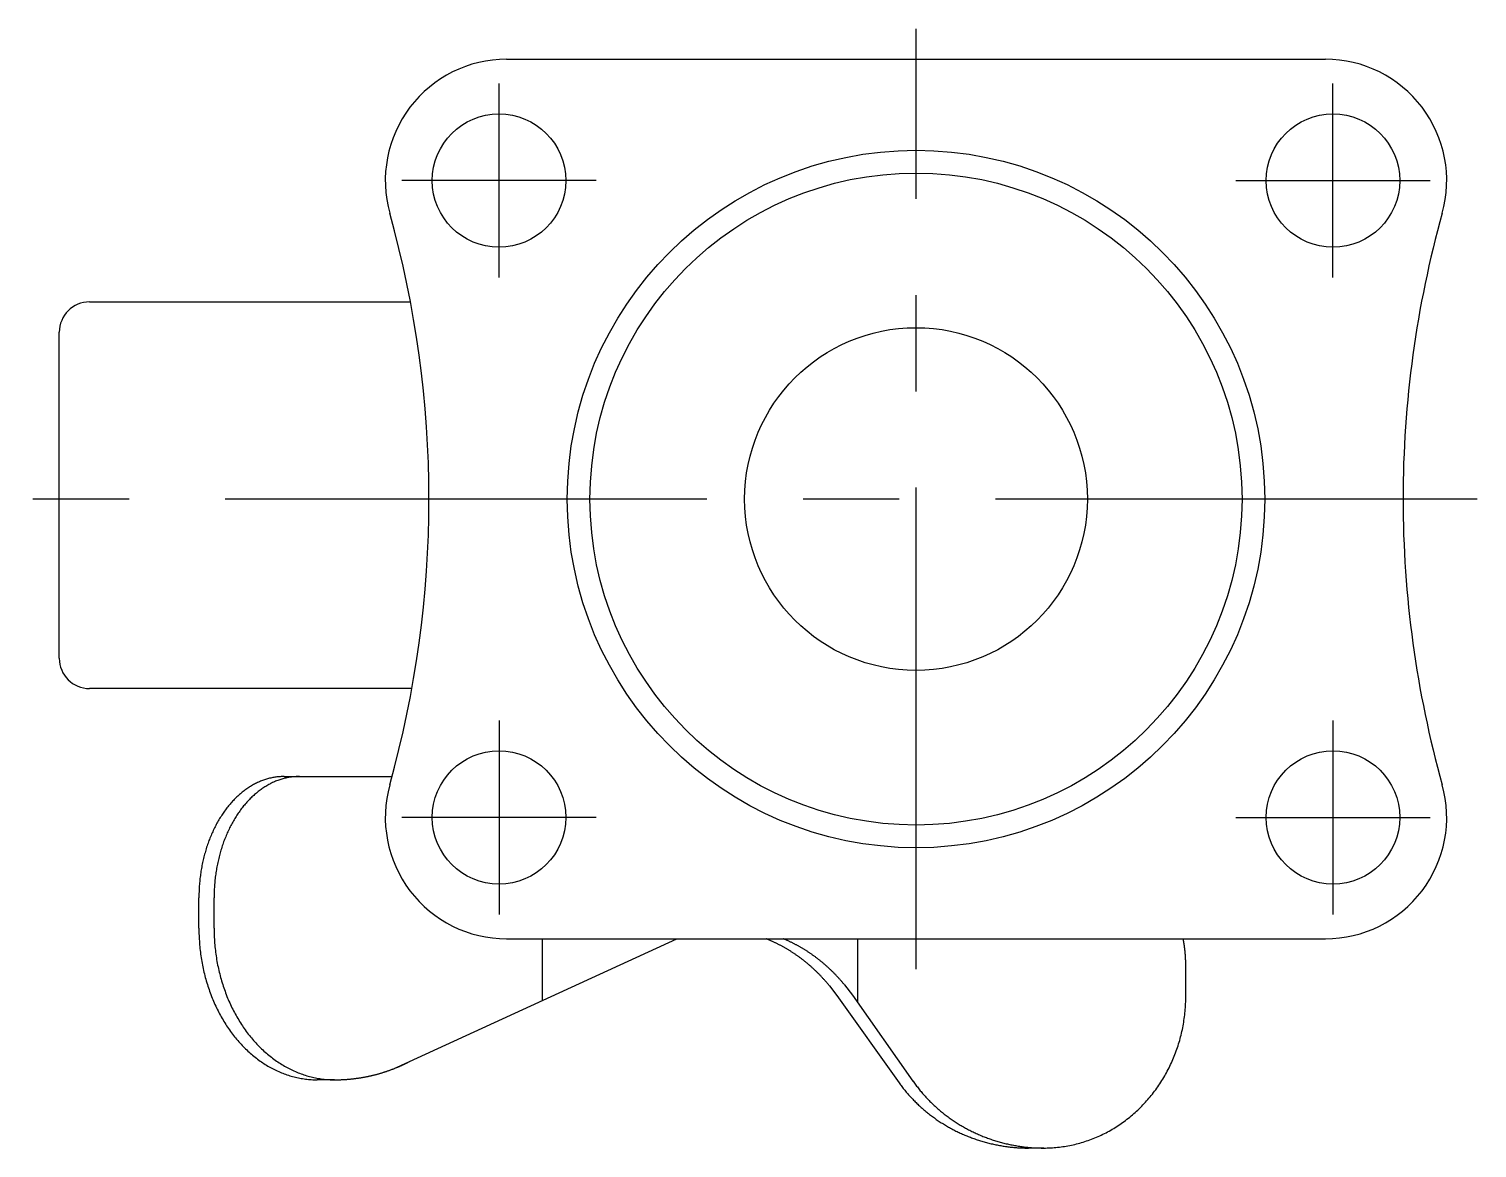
# Model space of a CAD drawing. Extents: x -152 to 56, y -60 to 166.
# Drawn here: x -39.5 to 56, y 91.8 to 165.6 of the extents above; entities that cross this region are included whole.
import ezdxf

# ---------------------------------------------------------------- set-up
doc = ezdxf.new("R2010")
doc.units = 0
doc.linetypes.add('CENTER', pattern=[50.8, 31.75, -6.35, 6.35, -6.35])
doc.layers.get('0').update_dxf_attribs({"linetype": 'CONTINUOUS'})
doc.layers.add('CENTER', color=1, linetype='CENTER')

msp = doc.modelspace()

# ---------------------------------------------------------------- linework, layer by layer
at = {"color": 7, "linetype": 'CONTINUOUS'}
for p, q in [((-8, 163.625), (46, 163.625)), ((-35.5, 147.625), (-14.338, 147.625)), ((-37.5, 124.125), (-37.5, 145.625)), ((-14.245, 122.125), (-35.5, 122.125)), ((-22.664, 116.325), (-15.554, 116.325)), ((-28.293, 106.325), (-28.293, 108.325)), ((-27.293, 106.325), (-27.293, 108.325)), ((-15.215, 97.148), (3.235, 105.625)), ((-8, 105.625), (46, 105.625)), ((-5.642, 101.546), (-5.642, 105.625)), ((15.142, 105.625), (15.142, 101.428)), ((36.793, 101.825), (36.793, 103.825)), ((13.287, 102.531), (13.778, 101.889)), ((14.279, 102.596), (14.809, 101.901)), ((13.778, 101.889), (17.883, 96.123)), ((14.809, 101.901), (18.798, 96.243)), ((-19.344, 96.325), (-20.496, 96.325)), ((27.421, 91.825), (26.421, 91.825))]:
    msp.add_line(p, q, dxfattribs=at)
for points in [[(-22.664, 116.325, 0), (-22.733, 116.324, 0), (-22.802, 116.322, 0), (-22.871, 116.319, 0), (-22.94, 116.315, 0), (-23.009, 116.31, 0), (-23.078, 116.303, 0), (-23.147, 116.295, 0), (-23.215, 116.286, 0), (-23.284, 116.276, 0), (-23.353, 116.265, 0), (-23.421, 116.252, 0), (-23.49, 116.238, 0), (-23.558, 116.223, 0), (-23.626, 116.207, 0), (-23.694, 116.19, 0), (-23.762, 116.171, 0), (-23.83, 116.151, 0), (-23.897, 116.13, 0), (-23.964, 116.108, 0), (-24.031, 116.085, 0), (-24.098, 116.061, 0), (-24.165, 116.035, 0), (-24.232, 116.008, 0), (-24.298, 115.98, 0), (-24.364, 115.951, 0), (-24.429, 115.921, 0), (-24.495, 115.89, 0), (-24.56, 115.857, 0), (-24.625, 115.824, 0), (-24.69, 115.789, 0), (-24.754, 115.753, 0), (-24.818, 115.716, 0), (-24.882, 115.678, 0), (-24.945, 115.638, 0), (-25.008, 115.598, 0), (-25.07, 115.557, 0), (-25.133, 115.514, 0), (-25.195, 115.471, 0), (-25.256, 115.426, 0), (-25.317, 115.38, 0), (-25.378, 115.333, 0), (-25.438, 115.285, 0), (-25.498, 115.237, 0), (-25.558, 115.187, 0), (-25.617, 115.136, 0), (-25.675, 115.084, 0), (-25.733, 115.031, 0), (-25.791, 114.977, 0), (-25.848, 114.922, 0), (-25.905, 114.865, 0), (-25.961, 114.808, 0), (-26.017, 114.75, 0), (-26.072, 114.691, 0), (-26.127, 114.632, 0), (-26.181, 114.571, 0), (-26.235, 114.509, 0), (-26.288, 114.446, 0), (-26.341, 114.382, 0), (-26.393, 114.318, 0), (-26.444, 114.252, 0), (-26.495, 114.186, 0), (-26.545, 114.119, 0), (-26.595, 114.051, 0), (-26.644, 113.982, 0), (-26.693, 113.912, 0), (-26.741, 113.841, 0), (-26.788, 113.77, 0), (-26.835, 113.697, 0), (-26.881, 113.624, 0), (-26.926, 113.55, 0), (-26.971, 113.475, 0), (-27.015, 113.4, 0), (-27.059, 113.324, 0), (-27.101, 113.247, 0), (-27.144, 113.169, 0), (-27.185, 113.09, 0), (-27.226, 113.011, 0), (-27.266, 112.931, 0), (-27.305, 112.851, 0), (-27.344, 112.769, 0), (-27.382, 112.687, 0), (-27.42, 112.605, 0), (-27.456, 112.522, 0), (-27.492, 112.438, 0), (-27.527, 112.353, 0), (-27.562, 112.268, 0), (-27.595, 112.182, 0), (-27.628, 112.096, 0), (-27.66, 112.009, 0), (-27.692, 111.922, 0), (-27.722, 111.834, 0), (-27.752, 111.745, 0), (-27.782, 111.656, 0), (-27.81, 111.567, 0), (-27.838, 111.477, 0), (-27.864, 111.386, 0), (-27.89, 111.295, 0), (-27.916, 111.204, 0), (-27.94, 111.112, 0), (-27.964, 111.02, 0), (-27.987, 110.927, 0), (-28.009, 110.834, 0), (-28.03, 110.741, 0), (-28.05, 110.647, 0), (-28.07, 110.553, 0), (-28.089, 110.459, 0), (-28.107, 110.364, 0), (-28.124, 110.269, 0), (-28.141, 110.173, 0), (-28.156, 110.078, 0), (-28.171, 109.982, 0), (-28.185, 109.886, 0), (-28.198, 109.789, 0), (-28.21, 109.692, 0), (-28.221, 109.596, 0), (-28.232, 109.499, 0), (-28.242, 109.401, 0), (-28.251, 109.304, 0), (-28.259, 109.207, 0), (-28.266, 109.109, 0), (-28.272, 109.011, 0), (-28.278, 108.913, 0), (-28.282, 108.815, 0), (-28.286, 108.717, 0), (-28.289, 108.619, 0), (-28.291, 108.521, 0), (-28.292, 108.423, 0), (-28.293, 108.325, 0)], [(-21.664, 116.325, 0), (-21.733, 116.324, 0), (-21.802, 116.322, 0), (-21.871, 116.319, 0), (-21.94, 116.315, 0), (-22.009, 116.31, 0), (-22.078, 116.303, 0), (-22.147, 116.295, 0), (-22.215, 116.286, 0), (-22.284, 116.276, 0), (-22.353, 116.265, 0), (-22.421, 116.252, 0), (-22.49, 116.238, 0), (-22.558, 116.223, 0), (-22.626, 116.207, 0), (-22.694, 116.19, 0), (-22.762, 116.171, 0), (-22.83, 116.151, 0), (-22.897, 116.13, 0), (-22.964, 116.108, 0), (-23.031, 116.085, 0), (-23.098, 116.061, 0), (-23.165, 116.035, 0), (-23.232, 116.008, 0), (-23.298, 115.98, 0), (-23.364, 115.951, 0), (-23.429, 115.921, 0), (-23.495, 115.89, 0), (-23.56, 115.857, 0), (-23.625, 115.824, 0), (-23.69, 115.789, 0), (-23.754, 115.753, 0), (-23.818, 115.716, 0), (-23.882, 115.678, 0), (-23.945, 115.638, 0), (-24.008, 115.598, 0), (-24.07, 115.557, 0), (-24.133, 115.514, 0), (-24.195, 115.471, 0), (-24.256, 115.426, 0), (-24.317, 115.38, 0), (-24.378, 115.333, 0), (-24.438, 115.285, 0), (-24.498, 115.237, 0), (-24.558, 115.187, 0), (-24.617, 115.136, 0), (-24.675, 115.084, 0), (-24.733, 115.031, 0), (-24.791, 114.977, 0), (-24.848, 114.922, 0), (-24.905, 114.865, 0), (-24.961, 114.808, 0), (-25.017, 114.75, 0), (-25.072, 114.691, 0), (-25.127, 114.632, 0), (-25.181, 114.571, 0), (-25.235, 114.509, 0), (-25.288, 114.446, 0), (-25.341, 114.382, 0), (-25.393, 114.318, 0), (-25.444, 114.252, 0), (-25.495, 114.186, 0), (-25.545, 114.119, 0), (-25.595, 114.051, 0), (-25.644, 113.982, 0), (-25.693, 113.912, 0), (-25.741, 113.841, 0), (-25.788, 113.77, 0), (-25.835, 113.697, 0), (-25.881, 113.624, 0), (-25.926, 113.55, 0), (-25.971, 113.475, 0), (-26.015, 113.4, 0), (-26.059, 113.324, 0), (-26.101, 113.247, 0), (-26.144, 113.169, 0), (-26.185, 113.09, 0), (-26.226, 113.011, 0), (-26.266, 112.931, 0), (-26.305, 112.851, 0), (-26.344, 112.769, 0), (-26.382, 112.687, 0), (-26.42, 112.605, 0), (-26.456, 112.522, 0), (-26.492, 112.438, 0), (-26.527, 112.353, 0), (-26.562, 112.268, 0), (-26.595, 112.182, 0), (-26.628, 112.096, 0), (-26.66, 112.009, 0), (-26.692, 111.922, 0), (-26.722, 111.834, 0), (-26.752, 111.745, 0), (-26.782, 111.656, 0), (-26.81, 111.567, 0), (-26.838, 111.477, 0), (-26.864, 111.386, 0), (-26.89, 111.295, 0), (-26.916, 111.204, 0), (-26.94, 111.112, 0), (-26.964, 111.02, 0), (-26.987, 110.927, 0), (-27.009, 110.834, 0), (-27.03, 110.741, 0), (-27.05, 110.647, 0), (-27.07, 110.553, 0), (-27.089, 110.459, 0), (-27.107, 110.364, 0), (-27.124, 110.269, 0), (-27.141, 110.173, 0), (-27.156, 110.078, 0), (-27.171, 109.982, 0), (-27.185, 109.886, 0), (-27.198, 109.789, 0), (-27.21, 109.692, 0), (-27.221, 109.596, 0), (-27.232, 109.499, 0), (-27.242, 109.401, 0), (-27.251, 109.304, 0), (-27.259, 109.207, 0), (-27.266, 109.109, 0), (-27.272, 109.011, 0), (-27.278, 108.913, 0), (-27.282, 108.815, 0), (-27.286, 108.717, 0), (-27.289, 108.619, 0), (-27.291, 108.521, 0), (-27.292, 108.423, 0), (-27.293, 108.325, 0)], [(-28.293, 106.325, 0), (-28.292, 106.202, 0), (-28.291, 106.079, 0), (-28.288, 105.957, 0), (-28.283, 105.834, 0), (-28.278, 105.712, 0), (-28.272, 105.589, 0), (-28.264, 105.467, 0), (-28.255, 105.345, 0), (-28.245, 105.223, 0), (-28.234, 105.101, 0), (-28.222, 104.979, 0), (-28.208, 104.857, 0), (-28.194, 104.736, 0), (-28.178, 104.615, 0), (-28.161, 104.494, 0), (-28.143, 104.374, 0), (-28.124, 104.254, 0), (-28.103, 104.134, 0), (-28.082, 104.014, 0), (-28.059, 103.895, 0), (-28.035, 103.776, 0), (-28.01, 103.658, 0), (-27.984, 103.54, 0), (-27.957, 103.422, 0), (-27.929, 103.305, 0), (-27.899, 103.188, 0), (-27.869, 103.072, 0), (-27.837, 102.956, 0), (-27.804, 102.841, 0), (-27.77, 102.726, 0), (-27.735, 102.612, 0), (-27.699, 102.498, 0), (-27.662, 102.385, 0), (-27.624, 102.272, 0), (-27.585, 102.161, 0), (-27.544, 102.049, 0), (-27.503, 101.939, 0), (-27.46, 101.829, 0), (-27.417, 101.719, 0), (-27.372, 101.611, 0), (-27.327, 101.503, 0), (-27.28, 101.396, 0), (-27.232, 101.289, 0), (-27.184, 101.184, 0), (-27.134, 101.079, 0), (-27.083, 100.975, 0), (-27.031, 100.872, 0), (-26.979, 100.769, 0), (-26.925, 100.667, 0), (-26.871, 100.567, 0), (-26.815, 100.467, 0), (-26.758, 100.368, 0), (-26.701, 100.27, 0), (-26.643, 100.172, 0), (-26.583, 100.076, 0), (-26.523, 99.981, 0), (-26.462, 99.886, 0), (-26.4, 99.793, 0), (-26.337, 99.701, 0), (-26.273, 99.609, 0), (-26.208, 99.519, 0), (-26.143, 99.429, 0), (-26.076, 99.341, 0), (-26.009, 99.254, 0), (-25.941, 99.167, 0), (-25.872, 99.082, 0), (-25.802, 98.998, 0), (-25.732, 98.915, 0), (-25.661, 98.833, 0), (-25.589, 98.753, 0), (-25.516, 98.673, 0), (-25.442, 98.595, 0), (-25.368, 98.517, 0), (-25.293, 98.441, 0), (-25.217, 98.366, 0), (-25.14, 98.293, 0), (-25.063, 98.22, 0), (-24.985, 98.149, 0), (-24.907, 98.079, 0), (-24.828, 98.01, 0), (-24.748, 97.943, 0), (-24.667, 97.876, 0), (-24.586, 97.811, 0), (-24.504, 97.748, 0), (-24.422, 97.685, 0), (-24.339, 97.624, 0), (-24.255, 97.564, 0), (-24.171, 97.506, 0), (-24.087, 97.448, 0), (-24.001, 97.393, 0), (-23.916, 97.338, 0), (-23.829, 97.285, 0), (-23.743, 97.233, 0), (-23.655, 97.183, 0), (-23.568, 97.134, 0), (-23.48, 97.086, 0), (-23.391, 97.04, 0), (-23.302, 96.995, 0), (-23.212, 96.951, 0), (-23.123, 96.909, 0), (-23.032, 96.869, 0), (-22.942, 96.83, 0), (-22.851, 96.792, 0), (-22.759, 96.755, 0), (-22.667, 96.72, 0), (-22.575, 96.687, 0), (-22.483, 96.655, 0), (-22.39, 96.624, 0), (-22.297, 96.595, 0), (-22.204, 96.568, 0), (-22.111, 96.542, 0), (-22.017, 96.517, 0), (-21.923, 96.494, 0), (-21.829, 96.472, 0), (-21.734, 96.452, 0), (-21.64, 96.433, 0), (-21.545, 96.416, 0), (-21.45, 96.4, 0), (-21.355, 96.386, 0), (-21.26, 96.373, 0), (-21.165, 96.362, 0), (-21.069, 96.352, 0), (-20.974, 96.344, 0), (-20.878, 96.337, 0), (-20.783, 96.332, 0), (-20.687, 96.328, 0), (-20.591, 96.326, 0), (-20.496, 96.325, 0)], [(-27.293, 106.325, 0), (-27.292, 106.202, 0), (-27.29, 106.079, 0), (-27.287, 105.957, 0), (-27.283, 105.834, 0), (-27.278, 105.712, 0), (-27.271, 105.589, 0), (-27.264, 105.467, 0), (-27.255, 105.345, 0), (-27.244, 105.223, 0), (-27.233, 105.101, 0), (-27.221, 104.979, 0), (-27.207, 104.857, 0), (-27.192, 104.736, 0), (-27.176, 104.615, 0), (-27.159, 104.494, 0), (-27.14, 104.374, 0), (-27.121, 104.254, 0), (-27.1, 104.134, 0), (-27.078, 104.014, 0), (-27.055, 103.895, 0), (-27.03, 103.776, 0), (-27.005, 103.658, 0), (-26.978, 103.54, 0), (-26.951, 103.422, 0), (-26.922, 103.305, 0), (-26.892, 103.188, 0), (-26.861, 103.072, 0), (-26.828, 102.956, 0), (-26.795, 102.841, 0), (-26.76, 102.726, 0), (-26.725, 102.612, 0), (-26.688, 102.498, 0), (-26.65, 102.385, 0), (-26.611, 102.272, 0), (-26.571, 102.161, 0), (-26.53, 102.049, 0), (-26.487, 101.939, 0), (-26.444, 101.829, 0), (-26.4, 101.719, 0), (-26.354, 101.611, 0), (-26.308, 101.503, 0), (-26.26, 101.396, 0), (-26.212, 101.289, 0), (-26.162, 101.184, 0), (-26.111, 101.079, 0), (-26.06, 100.975, 0), (-26.007, 100.872, 0), (-25.953, 100.769, 0), (-25.899, 100.667, 0), (-25.843, 100.567, 0), (-25.786, 100.467, 0), (-25.729, 100.368, 0), (-25.67, 100.27, 0), (-25.611, 100.172, 0), (-25.55, 100.076, 0), (-25.489, 99.981, 0), (-25.426, 99.886, 0), (-25.363, 99.793, 0), (-25.299, 99.701, 0), (-25.234, 99.609, 0), (-25.168, 99.519, 0), (-25.101, 99.429, 0), (-25.033, 99.341, 0), (-24.965, 99.254, 0), (-24.895, 99.167, 0), (-24.825, 99.082, 0), (-24.754, 98.998, 0), (-24.682, 98.915, 0), (-24.61, 98.833, 0), (-24.536, 98.753, 0), (-24.462, 98.673, 0), (-24.387, 98.595, 0), (-24.311, 98.517, 0), (-24.234, 98.441, 0), (-24.157, 98.366, 0), (-24.079, 98.293, 0), (-24.001, 98.22, 0), (-23.921, 98.149, 0), (-23.841, 98.079, 0), (-23.76, 98.01, 0), (-23.679, 97.943, 0), (-23.597, 97.876, 0), (-23.514, 97.811, 0), (-23.431, 97.748, 0), (-23.347, 97.685, 0), (-23.262, 97.624, 0), (-23.177, 97.564, 0), (-23.091, 97.506, 0), (-23.005, 97.448, 0), (-22.918, 97.393, 0), (-22.831, 97.338, 0), (-22.743, 97.285, 0), (-22.654, 97.233, 0), (-22.565, 97.183, 0), (-22.476, 97.134, 0), (-22.386, 97.086, 0), (-22.296, 97.04, 0), (-22.205, 96.995, 0), (-22.114, 96.951, 0), (-22.022, 96.909, 0), (-21.93, 96.869, 0), (-21.838, 96.83, 0), (-21.745, 96.792, 0), (-21.652, 96.755, 0), (-21.558, 96.72, 0), (-21.464, 96.687, 0), (-21.37, 96.655, 0), (-21.276, 96.624, 0), (-21.181, 96.595, 0), (-21.086, 96.568, 0), (-20.991, 96.542, 0), (-20.895, 96.517, 0), (-20.799, 96.494, 0), (-20.703, 96.472, 0), (-20.607, 96.452, 0), (-20.511, 96.433, 0), (-20.414, 96.416, 0), (-20.317, 96.4, 0), (-20.22, 96.386, 0), (-20.123, 96.373, 0), (-20.026, 96.362, 0), (-19.929, 96.352, 0), (-19.832, 96.344, 0), (-19.734, 96.337, 0), (-19.637, 96.332, 0), (-19.539, 96.328, 0), (-19.442, 96.326, 0), (-19.344, 96.325, 0)], [(13.287, 102.531, 0), (13.258, 102.566, 0), (13.229, 102.602, 0), (13.199, 102.637, 0), (13.169, 102.672, 0), (13.139, 102.707, 0), (13.109, 102.742, 0), (13.079, 102.777, 0), (13.049, 102.811, 0), (13.019, 102.846, 0), (12.988, 102.88, 0), (12.958, 102.914, 0), (12.927, 102.948, 0), (12.896, 102.982, 0), (12.865, 103.015, 0), (12.834, 103.049, 0), (12.803, 103.082, 0), (12.772, 103.116, 0), (12.74, 103.149, 0), (12.709, 103.182, 0), (12.677, 103.215, 0), (12.645, 103.247, 0), (12.614, 103.28, 0), (12.582, 103.312, 0), (12.549, 103.344, 0), (12.517, 103.376, 0), (12.485, 103.408, 0), (12.452, 103.44, 0), (12.42, 103.472, 0), (12.387, 103.503, 0), (12.354, 103.534, 0), (12.322, 103.565, 0), (12.289, 103.596, 0), (12.255, 103.627, 0), (12.222, 103.658, 0), (12.189, 103.688, 0), (12.155, 103.719, 0), (12.122, 103.749, 0), (12.088, 103.779, 0), (12.055, 103.809, 0), (12.021, 103.838, 0), (11.987, 103.868, 0), (11.953, 103.897, 0), (11.918, 103.927, 0), (11.884, 103.956, 0), (11.85, 103.985, 0), (11.815, 104.013, 0), (11.781, 104.042, 0), (11.746, 104.07, 0), (11.711, 104.099, 0), (11.676, 104.127, 0), (11.641, 104.155, 0), (11.606, 104.182, 0), (11.571, 104.21, 0), (11.536, 104.237, 0), (11.501, 104.265, 0), (11.465, 104.292, 0), (11.429, 104.319, 0), (11.394, 104.345, 0), (11.358, 104.372, 0), (11.322, 104.398, 0), (11.286, 104.425, 0), (11.25, 104.451, 0), (11.214, 104.477, 0), (11.178, 104.502, 0), (11.142, 104.528, 0), (11.105, 104.553, 0), (11.069, 104.578, 0), (11.032, 104.604, 0), (10.995, 104.628, 0), (10.959, 104.653, 0), (10.922, 104.678, 0), (10.885, 104.702, 0), (10.848, 104.726, 0), (10.811, 104.75, 0), (10.774, 104.774, 0), (10.736, 104.798, 0), (10.699, 104.821, 0), (10.662, 104.844, 0), (10.624, 104.868, 0), (10.586, 104.89, 0), (10.549, 104.913, 0), (10.511, 104.936, 0), (10.473, 104.958, 0), (10.435, 104.98, 0), (10.397, 105.002, 0), (10.359, 105.024, 0), (10.321, 105.046, 0), (10.283, 105.068, 0), (10.244, 105.089, 0), (10.206, 105.11, 0), (10.168, 105.131, 0), (10.129, 105.152, 0), (10.09, 105.172, 0), (10.052, 105.193, 0), (10.013, 105.213, 0), (9.974, 105.233, 0), (9.935, 105.253, 0), (9.896, 105.273, 0), (9.857, 105.292, 0), (9.818, 105.311, 0), (9.779, 105.331, 0), (9.74, 105.35, 0), (9.701, 105.368, 0), (9.661, 105.387, 0), (9.622, 105.405, 0), (9.582, 105.423, 0), (9.543, 105.441, 0), (9.503, 105.459, 0), (9.463, 105.477, 0), (9.424, 105.494, 0), (9.384, 105.512, 0), (9.344, 105.529, 0), (9.304, 105.546, 0), (9.264, 105.562, 0), (9.224, 105.579, 0), (9.184, 105.595, 0), (9.144, 105.611, 0), (9.109, 105.625, 0)], [(14.322, 102.544, 0), (14.293, 102.579, 0), (14.265, 102.614, 0), (14.236, 102.649, 0), (14.206, 102.684, 0), (14.177, 102.718, 0), (14.148, 102.753, 0), (14.118, 102.787, 0), (14.089, 102.821, 0), (14.059, 102.856, 0), (14.029, 102.889, 0), (13.999, 102.923, 0), (13.969, 102.957, 0), (13.939, 102.991, 0), (13.909, 103.024, 0), (13.878, 103.057, 0), (13.848, 103.09, 0), (13.817, 103.123, 0), (13.786, 103.156, 0), (13.755, 103.189, 0), (13.724, 103.221, 0), (13.693, 103.254, 0), (13.662, 103.286, 0), (13.63, 103.318, 0), (13.599, 103.35, 0), (13.567, 103.382, 0), (13.536, 103.414, 0), (13.504, 103.445, 0), (13.472, 103.476, 0), (13.44, 103.508, 0), (13.408, 103.539, 0), (13.376, 103.57, 0), (13.343, 103.6, 0), (13.311, 103.631, 0), (13.278, 103.662, 0), (13.246, 103.692, 0), (13.213, 103.722, 0), (13.18, 103.752, 0), (13.147, 103.782, 0), (13.114, 103.812, 0), (13.081, 103.841, 0), (13.048, 103.871, 0), (13.014, 103.9, 0), (12.981, 103.929, 0), (12.947, 103.958, 0), (12.913, 103.987, 0), (12.88, 104.015, 0), (12.846, 104.044, 0), (12.812, 104.072, 0), (12.778, 104.1, 0), (12.743, 104.128, 0), (12.709, 104.156, 0), (12.675, 104.184, 0), (12.64, 104.211, 0), (12.606, 104.239, 0), (12.571, 104.266, 0), (12.536, 104.293, 0), (12.501, 104.32, 0), (12.466, 104.346, 0), (12.431, 104.373, 0), (12.396, 104.399, 0), (12.361, 104.425, 0), (12.326, 104.451, 0), (12.29, 104.477, 0), (12.255, 104.503, 0), (12.219, 104.529, 0), (12.184, 104.554, 0), (12.148, 104.579, 0), (12.112, 104.604, 0), (12.076, 104.629, 0), (12.04, 104.654, 0), (12.004, 104.678, 0), (11.968, 104.703, 0), (11.931, 104.727, 0), (11.895, 104.751, 0), (11.859, 104.775, 0), (11.822, 104.799, 0), (11.785, 104.822, 0), (11.749, 104.846, 0), (11.712, 104.869, 0), (11.675, 104.892, 0), (11.638, 104.915, 0), (11.601, 104.937, 0), (11.564, 104.96, 0), (11.527, 104.982, 0), (11.49, 105.004, 0), (11.452, 105.026, 0), (11.415, 105.048, 0), (11.377, 105.07, 0), (11.34, 105.091, 0), (11.302, 105.112, 0), (11.264, 105.133, 0), (11.227, 105.154, 0), (11.189, 105.175, 0), (11.151, 105.196, 0), (11.113, 105.216, 0), (11.075, 105.236, 0), (11.037, 105.256, 0), (10.998, 105.276, 0), (10.96, 105.296, 0), (10.922, 105.316, 0), (10.883, 105.335, 0), (10.845, 105.354, 0), (10.806, 105.373, 0), (10.768, 105.392, 0), (10.729, 105.41, 0), (10.69, 105.429, 0), (10.652, 105.447, 0), (10.613, 105.465, 0), (10.574, 105.483, 0), (10.535, 105.501, 0), (10.496, 105.518, 0), (10.457, 105.536, 0), (10.417, 105.553, 0), (10.378, 105.57, 0), (10.339, 105.587, 0), (10.299, 105.603, 0), (10.26, 105.62, 0), (10.248, 105.625, 0)], [(36.793, 103.825, 0), (36.793, 103.842, 0), (36.793, 103.859, 0), (36.793, 103.876, 0), (36.793, 103.893, 0), (36.793, 103.91, 0), (36.792, 103.927, 0), (36.792, 103.944, 0), (36.792, 103.961, 0), (36.792, 103.978, 0), (36.792, 103.995, 0), (36.791, 104.012, 0), (36.791, 104.029, 0), (36.791, 104.046, 0), (36.79, 104.063, 0), (36.79, 104.08, 0), (36.789, 104.097, 0), (36.789, 104.113, 0), (36.788, 104.13, 0), (36.788, 104.147, 0), (36.787, 104.164, 0), (36.786, 104.181, 0), (36.786, 104.198, 0), (36.785, 104.215, 0), (36.784, 104.232, 0), (36.784, 104.249, 0), (36.783, 104.266, 0), (36.782, 104.283, 0), (36.781, 104.3, 0), (36.78, 104.317, 0), (36.78, 104.334, 0), (36.779, 104.351, 0), (36.778, 104.368, 0), (36.777, 104.385, 0), (36.776, 104.402, 0), (36.775, 104.419, 0), (36.774, 104.436, 0), (36.773, 104.453, 0), (36.771, 104.47, 0), (36.77, 104.486, 0), (36.769, 104.503, 0), (36.768, 104.52, 0), (36.767, 104.537, 0), (36.765, 104.554, 0), (36.764, 104.571, 0), (36.763, 104.588, 0), (36.761, 104.605, 0), (36.76, 104.622, 0), (36.759, 104.639, 0), (36.757, 104.656, 0), (36.756, 104.673, 0), (36.754, 104.689, 0), (36.753, 104.706, 0), (36.751, 104.723, 0), (36.75, 104.74, 0), (36.748, 104.757, 0), (36.746, 104.774, 0), (36.745, 104.791, 0), (36.743, 104.808, 0), (36.741, 104.824, 0), (36.739, 104.841, 0), (36.738, 104.858, 0), (36.736, 104.875, 0), (36.734, 104.892, 0), (36.732, 104.909, 0), (36.73, 104.925, 0), (36.728, 104.942, 0), (36.726, 104.959, 0), (36.724, 104.976, 0), (36.722, 104.993, 0), (36.72, 105.009, 0), (36.718, 105.026, 0), (36.716, 105.043, 0), (36.714, 105.06, 0), (36.711, 105.077, 0), (36.709, 105.093, 0), (36.707, 105.11, 0), (36.705, 105.127, 0), (36.702, 105.144, 0), (36.7, 105.16, 0), (36.698, 105.177, 0), (36.695, 105.194, 0), (36.693, 105.211, 0), (36.69, 105.227, 0), (36.688, 105.244, 0), (36.685, 105.261, 0), (36.683, 105.277, 0), (36.68, 105.294, 0), (36.678, 105.311, 0), (36.675, 105.328, 0), (36.672, 105.344, 0), (36.67, 105.361, 0), (36.667, 105.378, 0), (36.664, 105.394, 0), (36.661, 105.411, 0), (36.659, 105.428, 0), (36.656, 105.444, 0), (36.653, 105.461, 0), (36.65, 105.477, 0), (36.647, 105.494, 0), (36.644, 105.511, 0), (36.641, 105.527, 0), (36.638, 105.544, 0), (36.635, 105.56, 0), (36.632, 105.577, 0), (36.629, 105.594, 0), (36.626, 105.61, 0), (36.623, 105.625, 0)], [(27.421, 91.825, 0), (27.536, 91.826, 0), (27.651, 91.828, 0), (27.766, 91.832, 0), (27.881, 91.837, 0), (27.996, 91.844, 0), (28.111, 91.852, 0), (28.225, 91.862, 0), (28.34, 91.873, 0), (28.454, 91.886, 0), (28.568, 91.9, 0), (28.682, 91.916, 0), (28.796, 91.933, 0), (28.91, 91.952, 0), (29.023, 91.972, 0), (29.137, 91.994, 0), (29.249, 92.017, 0), (29.362, 92.042, 0), (29.475, 92.068, 0), (29.587, 92.095, 0), (29.698, 92.124, 0), (29.81, 92.155, 0), (29.921, 92.187, 0), (30.031, 92.22, 0), (30.142, 92.255, 0), (30.251, 92.292, 0), (30.361, 92.33, 0), (30.47, 92.369, 0), (30.578, 92.409, 0), (30.686, 92.451, 0), (30.794, 92.495, 0), (30.901, 92.54, 0), (31.008, 92.586, 0), (31.114, 92.634, 0), (31.219, 92.683, 0), (31.324, 92.733, 0), (31.428, 92.785, 0), (31.532, 92.838, 0), (31.635, 92.893, 0), (31.737, 92.948, 0), (31.839, 93.006, 0), (31.94, 93.064, 0), (32.041, 93.124, 0), (32.14, 93.185, 0), (32.239, 93.248, 0), (32.338, 93.311, 0), (32.435, 93.376, 0), (32.532, 93.443, 0), (32.628, 93.51, 0), (32.723, 93.579, 0), (32.818, 93.649, 0), (32.911, 93.72, 0), (33.004, 93.793, 0), (33.096, 93.866, 0), (33.187, 93.941, 0), (33.277, 94.017, 0), (33.367, 94.095, 0), (33.455, 94.173, 0), (33.543, 94.253, 0), (33.629, 94.333, 0), (33.715, 94.415, 0), (33.8, 94.498, 0), (33.883, 94.582, 0), (33.966, 94.667, 0), (34.048, 94.754, 0), (34.129, 94.841, 0), (34.209, 94.929, 0), (34.287, 95.019, 0), (34.365, 95.109, 0), (34.442, 95.201, 0), (34.518, 95.293, 0), (34.592, 95.386, 0), (34.666, 95.481, 0), (34.738, 95.576, 0), (34.809, 95.672, 0), (34.88, 95.77, 0), (34.949, 95.868, 0), (35.017, 95.967, 0), (35.083, 96.067, 0), (35.149, 96.167, 0), (35.214, 96.269, 0), (35.277, 96.372, 0), (35.339, 96.475, 0), (35.4, 96.579, 0), (35.46, 96.684, 0), (35.518, 96.789, 0), (35.575, 96.896, 0), (35.632, 97.003, 0), (35.686, 97.111, 0), (35.74, 97.219, 0), (35.792, 97.329, 0), (35.843, 97.439, 0), (35.893, 97.549, 0), (35.942, 97.661, 0), (35.989, 97.772, 0), (36.035, 97.885, 0), (36.08, 97.998, 0), (36.123, 98.112, 0), (36.165, 98.226, 0), (36.206, 98.341, 0), (36.245, 98.456, 0), (36.283, 98.572, 0), (36.32, 98.688, 0), (36.355, 98.805, 0), (36.389, 98.922, 0), (36.422, 99.04, 0), (36.454, 99.158, 0), (36.484, 99.276, 0), (36.512, 99.395, 0), (36.539, 99.514, 0), (36.565, 99.634, 0), (36.59, 99.754, 0), (36.613, 99.874, 0), (36.635, 99.994, 0), (36.655, 100.115, 0), (36.674, 100.236, 0), (36.692, 100.357, 0), (36.708, 100.479, 0), (36.723, 100.601, 0), (36.736, 100.723, 0), (36.748, 100.845, 0), (36.758, 100.967, 0), (36.768, 101.089, 0), (36.775, 101.212, 0), (36.782, 101.334, 0), (36.787, 101.457, 0), (36.79, 101.579, 0), (36.792, 101.702, 0), (36.793, 101.825, 0)], [(-19.344, 96.325, 0), (-19.304, 96.325, 0), (-19.263, 96.325, 0), (-19.223, 96.325, 0), (-19.182, 96.326, 0), (-19.142, 96.327, 0), (-19.102, 96.328, 0), (-19.061, 96.329, 0), (-19.021, 96.33, 0), (-18.98, 96.331, 0), (-18.94, 96.332, 0), (-18.899, 96.334, 0), (-18.859, 96.336, 0), (-18.819, 96.338, 0), (-18.778, 96.34, 0), (-18.738, 96.342, 0), (-18.697, 96.344, 0), (-18.657, 96.347, 0), (-18.617, 96.349, 0), (-18.576, 96.352, 0), (-18.536, 96.355, 0), (-18.496, 96.358, 0), (-18.455, 96.361, 0), (-18.415, 96.365, 0), (-18.375, 96.368, 0), (-18.334, 96.372, 0), (-18.294, 96.376, 0), (-18.254, 96.38, 0), (-18.214, 96.384, 0), (-18.173, 96.388, 0), (-18.133, 96.393, 0), (-18.093, 96.398, 0), (-18.053, 96.402, 0), (-18.013, 96.407, 0), (-17.973, 96.412, 0), (-17.933, 96.417, 0), (-17.893, 96.423, 0), (-17.852, 96.428, 0), (-17.812, 96.434, 0), (-17.772, 96.44, 0), (-17.732, 96.446, 0), (-17.693, 96.452, 0), (-17.653, 96.458, 0), (-17.613, 96.465, 0), (-17.573, 96.471, 0), (-17.533, 96.478, 0), (-17.493, 96.485, 0), (-17.453, 96.492, 0), (-17.414, 96.499, 0), (-17.374, 96.506, 0), (-17.334, 96.514, 0), (-17.294, 96.521, 0), (-17.255, 96.529, 0), (-17.215, 96.537, 0), (-17.176, 96.545, 0), (-17.136, 96.553, 0), (-17.097, 96.562, 0), (-17.057, 96.57, 0), (-17.018, 96.579, 0), (-16.978, 96.587, 0), (-16.939, 96.596, 0), (-16.899, 96.605, 0), (-16.86, 96.615, 0), (-16.821, 96.624, 0), (-16.782, 96.634, 0), (-16.742, 96.643, 0), (-16.703, 96.653, 0), (-16.664, 96.663, 0), (-16.625, 96.673, 0), (-16.586, 96.683, 0), (-16.547, 96.694, 0), (-16.508, 96.704, 0), (-16.469, 96.715, 0), (-16.43, 96.726, 0), (-16.392, 96.737, 0), (-16.353, 96.748, 0), (-16.314, 96.759, 0), (-16.275, 96.771, 0), (-16.237, 96.782, 0), (-16.198, 96.794, 0), (-16.16, 96.806, 0), (-16.121, 96.818, 0), (-16.083, 96.83, 0), (-16.044, 96.842, 0), (-16.006, 96.855, 0), (-15.968, 96.867, 0), (-15.93, 96.88, 0), (-15.891, 96.893, 0), (-15.853, 96.906, 0), (-15.815, 96.919, 0), (-15.777, 96.932, 0), (-15.739, 96.946, 0), (-15.701, 96.959, 0), (-15.663, 96.973, 0), (-15.626, 96.987, 0), (-15.588, 97.001, 0), (-15.55, 97.015, 0), (-15.512, 97.029, 0), (-15.475, 97.044, 0), (-15.437, 97.058, 0), (-15.4, 97.073, 0), (-15.363, 97.088, 0), (-15.325, 97.103, 0), (-15.288, 97.118, 0), (-15.251, 97.133, 0), (-15.214, 97.149, 0), (-15.176, 97.164, 0), (-15.139, 97.18, 0), (-15.102, 97.196, 0), (-15.066, 97.212, 0), (-15.029, 97.228, 0), (-14.992, 97.244, 0), (-14.955, 97.26, 0), (-14.919, 97.277, 0), (-14.882, 97.294, 0), (-14.845, 97.31, 0), (-14.809, 97.327, 0), (-14.773, 97.344, 0), (-14.736, 97.362, 0), (-14.7, 97.379, 0), (-14.664, 97.396, 0), (-14.628, 97.414, 0), (-14.592, 97.432, 0), (-14.556, 97.45, 0), (-14.52, 97.468, 0), (-14.484, 97.486, 0), (-14.449, 97.504, 0), (-14.413, 97.522, 0), (-14.377, 97.541, 0)], [(17.879, 96.129, 0), (17.925, 96.066, 0), (17.972, 96.003, 0), (18.018, 95.94, 0), (18.066, 95.878, 0), (18.114, 95.816, 0), (18.162, 95.755, 0), (18.211, 95.694, 0), (18.261, 95.633, 0), (18.311, 95.572, 0), (18.361, 95.512, 0), (18.412, 95.453, 0), (18.463, 95.393, 0), (18.515, 95.334, 0), (18.567, 95.276, 0), (18.62, 95.218, 0), (18.673, 95.16, 0), (18.727, 95.103, 0), (18.781, 95.046, 0), (18.836, 94.989, 0), (18.891, 94.933, 0), (18.946, 94.877, 0), (19.002, 94.822, 0), (19.059, 94.767, 0), (19.116, 94.713, 0), (19.173, 94.659, 0), (19.23, 94.605, 0), (19.289, 94.552, 0), (19.347, 94.499, 0), (19.406, 94.447, 0), (19.466, 94.395, 0), (19.525, 94.343, 0), (19.586, 94.292, 0), (19.646, 94.242, 0), (19.707, 94.192, 0), (19.769, 94.142, 0), (19.83, 94.093, 0), (19.893, 94.044, 0), (19.955, 93.996, 0), (20.018, 93.948, 0), (20.082, 93.901, 0), (20.145, 93.854, 0), (20.21, 93.808, 0), (20.274, 93.762, 0), (20.339, 93.716, 0), (20.404, 93.671, 0), (20.47, 93.627, 0), (20.536, 93.583, 0), (20.602, 93.54, 0), (20.669, 93.497, 0), (20.735, 93.454, 0), (20.803, 93.412, 0), (20.87, 93.371, 0), (20.938, 93.33, 0), (21.007, 93.289, 0), (21.075, 93.249, 0), (21.144, 93.21, 0), (21.214, 93.171, 0), (21.283, 93.132, 0), (21.353, 93.095, 0), (21.423, 93.057, 0), (21.494, 93.02, 0), (21.564, 92.984, 0), (21.635, 92.948, 0), (21.707, 92.913, 0), (21.778, 92.878, 0), (21.85, 92.844, 0), (21.923, 92.81, 0), (21.995, 92.777, 0), (22.068, 92.745, 0), (22.141, 92.712, 0), (22.214, 92.681, 0), (22.287, 92.65, 0), (22.361, 92.62, 0), (22.435, 92.59, 0), (22.509, 92.56, 0), (22.584, 92.532, 0), (22.658, 92.503, 0), (22.733, 92.476, 0), (22.808, 92.449, 0), (22.884, 92.422, 0), (22.959, 92.396, 0), (23.035, 92.371, 0), (23.111, 92.346, 0), (23.187, 92.321, 0), (23.263, 92.298, 0), (23.34, 92.274, 0), (23.416, 92.252, 0), (23.493, 92.23, 0), (23.57, 92.208, 0), (23.648, 92.187, 0), (23.725, 92.167, 0), (23.803, 92.147, 0), (23.88, 92.128, 0), (23.958, 92.11, 0), (24.036, 92.092, 0), (24.114, 92.074, 0), (24.193, 92.057, 0), (24.271, 92.041, 0), (24.35, 92.025, 0), (24.428, 92.01, 0), (24.507, 91.996, 0), (24.586, 91.982, 0), (24.665, 91.969, 0), (24.744, 91.956, 0), (24.823, 91.944, 0), (24.902, 91.932, 0), (24.982, 91.921, 0), (25.061, 91.911, 0), (25.141, 91.901, 0), (25.221, 91.892, 0), (25.3, 91.883, 0), (25.38, 91.875, 0), (25.46, 91.868, 0), (25.54, 91.861, 0), (25.62, 91.855, 0), (25.7, 91.849, 0), (25.78, 91.844, 0), (25.86, 91.839, 0), (25.94, 91.836, 0), (26.02, 91.832, 0), (26.1, 91.83, 0), (26.18, 91.827, 0), (26.261, 91.826, 0), (26.341, 91.825, 0), (26.421, 91.825, 0)], [(18.798, 96.243, 0), (18.808, 96.229, 0)], [(18.808, 96.229, 0), (18.899, 96.101, 0), (18.946, 96.038, 0), (18.992, 95.975, 0), (19.04, 95.912, 0), (19.088, 95.85, 0), (19.136, 95.788, 0), (19.185, 95.726, 0), (19.234, 95.665, 0), (19.284, 95.604, 0), (19.335, 95.544, 0), (19.386, 95.483, 0), (19.437, 95.424, 0), (19.489, 95.364, 0), (19.541, 95.305, 0), (19.594, 95.247, 0), (19.647, 95.189, 0), (19.701, 95.131, 0), (19.755, 95.073, 0), (19.81, 95.016, 0), (19.865, 94.96, 0), (19.92, 94.904, 0), (19.976, 94.848, 0), (20.033, 94.792, 0), (20.089, 94.738, 0), (20.147, 94.683, 0), (20.205, 94.629, 0), (20.263, 94.575, 0), (20.321, 94.522, 0), (20.38, 94.469, 0), (20.44, 94.417, 0), (20.5, 94.365, 0), (20.56, 94.314, 0), (20.621, 94.263, 0), (20.682, 94.212, 0), (20.744, 94.162, 0), (20.805, 94.113, 0), (20.868, 94.064, 0), (20.931, 94.015, 0), (20.994, 93.967, 0), (21.057, 93.919, 0), (21.121, 93.872, 0), (21.185, 93.825, 0), (21.25, 93.779, 0), (21.315, 93.733, 0), (21.38, 93.688, 0), (21.446, 93.643, 0), (21.512, 93.599, 0), (21.579, 93.555, 0), (21.646, 93.511, 0), (21.713, 93.469, 0), (21.78, 93.426, 0), (21.848, 93.384, 0), (21.916, 93.343, 0), (21.985, 93.302, 0), (22.054, 93.262, 0), (22.123, 93.222, 0), (22.192, 93.183, 0), (22.262, 93.144, 0), (22.332, 93.106, 0), (22.402, 93.068, 0), (22.473, 93.031, 0), (22.544, 92.994, 0), (22.616, 92.958, 0), (22.687, 92.923, 0), (22.759, 92.888, 0), (22.831, 92.853, 0), (22.904, 92.819, 0), (22.976, 92.786, 0), (23.049, 92.753, 0), (23.122, 92.72, 0), (23.196, 92.689, 0), (23.27, 92.657, 0), (23.344, 92.627, 0), (23.418, 92.596, 0), (23.492, 92.567, 0), (23.567, 92.538, 0), (23.642, 92.509, 0), (23.717, 92.481, 0), (23.793, 92.454, 0), (23.868, 92.427, 0), (23.944, 92.401, 0), (24.02, 92.375, 0), (24.096, 92.35, 0), (24.173, 92.326, 0), (24.249, 92.302, 0), (24.326, 92.279, 0), (24.403, 92.256, 0), (24.48, 92.233, 0), (24.558, 92.212, 0), (24.635, 92.191, 0), (24.713, 92.17, 0), (24.791, 92.15, 0), (24.869, 92.131, 0), (24.947, 92.112, 0), (25.026, 92.094, 0), (25.104, 92.077, 0), (25.183, 92.06, 0), (25.261, 92.043, 0), (25.34, 92.027, 0), (25.419, 92.012, 0), (25.498, 91.997, 0), (25.578, 91.983, 0), (25.657, 91.97, 0), (25.736, 91.957, 0), (25.816, 91.945, 0), (25.896, 91.933, 0), (25.975, 91.922, 0), (26.055, 91.912, 0), (26.135, 91.902, 0), (26.215, 91.892, 0), (26.295, 91.884, 0), (26.375, 91.876, 0), (26.456, 91.868, 0), (26.536, 91.861, 0), (26.616, 91.855, 0), (26.696, 91.849, 0), (26.777, 91.844, 0), (26.857, 91.84, 0), (26.938, 91.836, 0), (27.018, 91.832, 0), (27.099, 91.83, 0), (27.179, 91.828, 0), (27.26, 91.826, 0), (27.341, 91.825, 0), (27.421, 91.825, 0)]]:
    msp.add_polyline3d(points, dxfattribs=at)
for centre, radius in [((-8.5, 155.625), 4.4), ((46.5, 155.625), 4.4), ((19, 134.625), 23), ((19, 134.625), 21.5), ((19, 134.625), 11.3), ((-8.5, 113.625), 4.4), ((46.5, 113.625), 4.4)]:
    msp.add_circle(centre, radius, dxfattribs=at)
for centre, radius, start, end in [((-8, 155.625), 8, 90, 195.6185), ((46, 155.625), 8, 344.3815, 90), ((-83.12, 134.625), 70, 344.3815, 15.6185), ((121.12, 134.625), 70, 164.3815, 180), ((-35.5, 145.625), 2, 90, 180), ((121.12, 134.625), 70, 180, 195.6185), ((-35.5, 124.125), 2, 180, 270), ((-8, 113.625), 8, 164.3815, 270), ((46, 113.625), 8, 270, 15.6185)]:
    msp.add_arc(centre, radius, start, end, dxfattribs=at)
at = {"layer": 'CENTER', "color": 1, "linetype": 'CENTER'}
for p, q in [((19, 103.625), (19, 165.625)), ((-8.5, 149.225), (-8.5, 162.025)), ((46.5, 149.225), (46.5, 162.025)), ((-2.1, 155.625), (-14.9, 155.625)), ((40.1, 155.625), (52.9, 155.625)), ((56, 134.625), (-39.5, 134.625)), ((-8.5, 120.025), (-8.5, 107.225)), ((46.5, 120.025), (46.5, 107.225)), ((-2.1, 113.625), (-14.9, 113.625)), ((40.1, 113.625), (52.9, 113.625))]:
    msp.add_line(p, q, dxfattribs=at)

doc.saveas('drawing.dxf')
